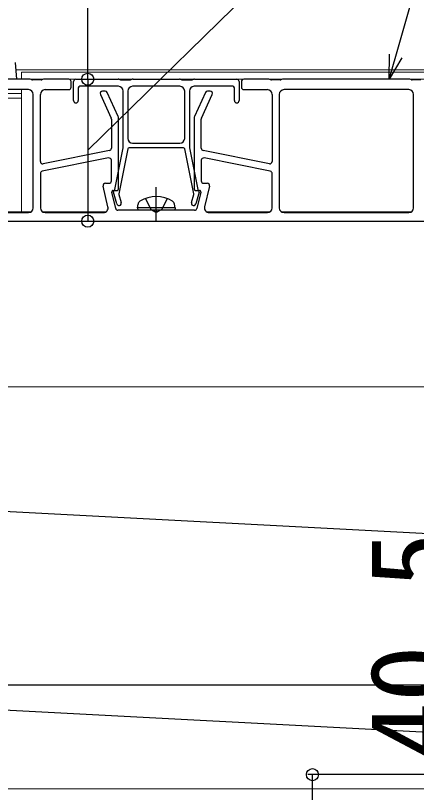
# Model space of a CAD drawing. Units: millimetres, scale not verified. Extents: x -1050 to 1050, y -1570 to 1561.
# Drawn here: x -272.3 to -187.5, y 446.2 to 610.5 of the extents above; entities that cross this region are included whole.
import ezdxf
from ezdxf.enums import TextEntityAlignment as Align

# ---------------------------------------------------------------- set-up
doc = ezdxf.new("R2010")
doc.units = ezdxf.units.MM
doc.header["$LTSCALE"] = 8
doc.layers.add('0-4_YKK_12', color=2, linetype='Continuous', lineweight=18)
doc.layers.add('0-5_YKK_13', color=4, linetype='Continuous')
doc.layers.add('0-6_YKK_D', color=6, linetype='Continuous')
doc.styles.add('ＭＳ ゴシック', font='')
doc.styles.get('ＭＳ ゴシック').set_extended_font_data('MS Gothic')

msp = doc.modelspace()

# ---------------------------------------------------------------- linework, layer by layer
at = {"layer": '0-4_YKK_12'}
for p, q in [((-272.214, 599.001), (68.617, 599.001)), ((69.047, 598.501), (-271, 598.501)), ((-271, 596.999), (-271, 598.501)), ((73, 597.001), (-271, 597.001)), ((-271, 568.799), (-271, 594.799)), ((-296.9, 593.001), (-271, 593.001)), ((-296.88, 594.001), (-271, 594.001)), ((105.5, 567.001), (-363, 567.001)), ((105.5, 532.001), (-363, 532.001)), ((-415.03, 447.001), (-26.3, 447.001))]:
    msp.add_line(p, q, dxfattribs=at)
at = {"layer": '0-5_YKK_13'}
for p, q in [((-269.323, 596.999), (-295.927, 596.999)), ((-272.092, 596.999), (-272.092, 597.001)), ((-268.82, 596.87), (-269.18, 596.978)), ((-266.823, 596.849), (-268.677, 596.849)), ((-266.32, 596.978), (-266.68, 596.87)), ((-261, 596.999), (-266.177, 596.999)), ((-260.5, 595.299), (-260.5, 596.499)), ((-260, 592.499), (-260, 596.499)), ((-259.5, 596.999), (-250.573, 596.999)), ((-250.43, 596.978), (-250.07, 596.87)), ((-249.927, 596.849), (-248.073, 596.849)), ((-247.93, 596.87), (-247.57, 596.978)), ((-247.427, 596.999), (-237.573, 596.999)), ((-237.43, 596.978), (-237.07, 596.87)), ((-236.927, 596.849), (-235.073, 596.849)), ((-234.93, 596.87), (-234.57, 596.978)), ((-234.427, 596.999), (-225.5, 596.999)), ((-225, 596.499), (-225, 592.499)), ((-224.5, 596.499), (-224.5, 595.299)), ((-218.823, 596.999), (-224, 596.999)), ((-218.32, 596.87), (-218.68, 596.978)), ((-216.323, 596.849), (-218.177, 596.849)), ((-215.82, 596.978), (-216.18, 596.87)), ((-189.073, 596.999), (-215.677, 596.999)), ((-188.57, 596.87), (-188.93, 596.978)), ((-186.573, 596.849), (-188.427, 596.849)), ((-269.5, 594.799), (-295.9, 594.799)), ((-266, 594.799), (-261, 594.799)), ((-259, 595.199), (-259, 592.499)), ((-250.5, 595.499), (-258.7, 595.499)), ((-253.322, 594.499), (-253.871, 594.499)), ((-249.5, 582.529), (-249.5, 594.499)), ((-248.5, 594.499), (-248.5, 584.499)), ((-236.5, 584.499), (-236.5, 594.499)), ((-235.5, 594.499), (-235.5, 582.529)), ((-226.3, 595.499), (-234.5, 595.499)), ((-231.129, 594.499), (-231.678, 594.499)), ((-226, 592.499), (-226, 595.199)), ((-224, 594.799), (-219, 594.799)), ((-189.1, 594.799), (-215.5, 594.799)), ((-268.5, 569.799), (-268.5, 593.799)), ((-267, 579.609), (-267, 593.799)), ((-254.326, 593.792), (-252.045, 588.773)), ((-250.545, 589.098), (-252.867, 594.206)), ((-232.133, 594.206), (-234.455, 589.087)), ((-232.955, 588.763), (-230.673, 593.793)), ((-218, 593.799), (-218, 579.609)), ((-216.5, 593.799), (-216.5, 569.799)), ((-188.1, 569.799), (-188.1, 593.799)), ((-252, 588.566), (-252, 582.409)), ((-250.5, 573.799), (-250.5, 588.891)), ((-234.5, 588.88), (-234.5, 573.799)), ((-233, 582.409), (-233, 588.556)), ((-247.5, 583.499), (-237.5, 583.499)), ((-252.402, 581.919), (-266.402, 579.119)), ((-251.263, 573.682), (-249.506, 582.47)), ((-248.528, 582.258), (-250.421, 572.797)), ((-236.766, 582.499), (-248.234, 582.499)), ((-234.579, 572.797), (-236.472, 582.258)), ((-235.494, 582.47), (-233.737, 573.682)), ((-218.598, 579.119), (-232.598, 581.919)), ((-252.598, 580.35), (-266.598, 577.55)), ((-252, 575.499), (-252, 579.86)), ((-233, 579.86), (-233, 575.499)), ((-218.402, 577.55), (-232.402, 580.35)), ((-267, 577.06), (-267, 569.799)), ((-218, 569.799), (-218, 577.06)), ((-253.266, 574.999), (-252.5, 574.999)), ((-232.5, 574.999), (-231.734, 574.999)), ((-252.716, 570.031), (-253.752, 574.384)), ((-251.62, 573.499), (-250.8, 573.499)), ((-242.5, 566.853), (-242.5, 574.199)), ((-234.2, 573.499), (-233.38, 573.499)), ((-231.248, 574.384), (-232.284, 570.031)), ((-251.092, 569.684), (-251.912, 573.13)), ((-250.88, 570.661), (-251.586, 573.11)), ((-250.415, 572.656), (-249.92, 570.938)), ((-235.08, 570.938), (-234.585, 572.656)), ((-233.414, 573.11), (-234.12, 570.661)), ((-233.088, 573.13), (-233.909, 569.684)), ((-246.5, 569.799), (-246.359, 570.602)), ((-238.5, 569.799), (-238.642, 570.602)), ((-296.502, 569.001), (-268.898, 569.001)), ((-295.9, 568.799), (-269.5, 568.799)), ((-266.602, 569.001), (-253.087, 569.001)), ((-266, 568.799), (-253.689, 568.799)), ((-243.02, 569.299), (-250.605, 569.299)), ((-238.5, 569.799), (-246.5, 569.799)), ((-246.5, 569.799), (-246.412, 569.299)), ((-238.588, 569.299), (-246.412, 569.299)), ((-242.777, 569.001), (-242.223, 569.001)), ((-234.395, 569.299), (-241.98, 569.299)), ((-238.5, 569.799), (-238.588, 569.299)), ((-231.913, 569.001), (-218.398, 569.001)), ((-231.311, 568.799), (-219, 568.799)), ((-216.102, 569.001), (-188.498, 569.001)), ((-215.5, 568.799), (-189.1, 568.799)), ((-327.5, 566.999), (-131, 566.999)), ((-290.182, 506.485), (-20.558, 492.354)), ((-377, 469.001), (-85.5, 469.001)), ((-22.756, 450.412), (-293.845, 464.619))]:
    msp.add_line(p, q, dxfattribs=at)
for points in [[(-272.31, 600.562), (-272.092, 597.001), (-272.591, 597.001)], [(-237.5, 595.499), (-242.5, 595.499), (-247.5, 595.499)], [(-244.8, 571.779), (-243.645, 569.462), (-242.5, 568.853)], [(-240.2, 571.779), (-241.355, 569.462), (-242.5, 568.853)]]:
    msp.add_lwpolyline(points, dxfattribs=at)
for centre, radius, start, end in [((-269.323, 596.499), 0.5, 73.30076, 90), ((-268.677, 597.349), 0.5, 253.30076, 270), ((-266.823, 597.349), 0.5, 270, 286.69924), ((-266.177, 596.499), 0.5, 90, 106.69924), ((-261, 596.499), 0.5, 0, 90), ((-259.5, 596.499), 0.5, 90, 180), ((-250.573, 596.499), 0.5, 73.30076, 90), ((-249.927, 597.349), 0.5, 253.30076, 270), ((-248.073, 597.349), 0.5, 270, 286.69924), ((-247.427, 596.499), 0.5, 90, 106.69924), ((-237.573, 596.499), 0.5, 73.30076, 90), ((-236.927, 597.349), 0.5, 253.30076, 270), ((-235.073, 597.349), 0.5, 270, 286.69924), ((-234.427, 596.499), 0.5, 90, 106.69924), ((-225.5, 596.499), 0.5, 0, 90), ((-224, 596.499), 0.5, 90, 180), ((-218.823, 596.499), 0.5, 73.30076, 90), ((-218.177, 597.349), 0.5, 253.30076, 270), ((-216.323, 597.349), 0.5, 270, 286.69924), ((-215.677, 596.499), 0.5, 90, 106.69924), ((-189.073, 596.499), 0.5, 73.30076, 90), ((-188.427, 597.349), 0.5, 253.30076, 270), ((-269.5, 593.799), 1, 360, 90), ((-266, 593.799), 1, 90, 180), ((-261, 595.299), 0.5, 270, 0), ((-258.7, 595.199), 0.3, 90, 180), ((-253.871, 593.999), 0.5, 90, 204.44395), ((-253.322, 593.999), 0.5, 24.44395, 90), ((-250.5, 594.499), 1, 0, 90), ((-247.5, 594.499), 1, 90, 180), ((-237.5, 594.499), 1, 0, 90), ((-234.5, 594.499), 1, 90, 180), ((-231.678, 593.999), 0.5, 90, 155.5983), ((-231.129, 593.999), 0.5, 335.5983, 90), ((-226.3, 595.199), 0.3, 360, 90), ((-224, 595.299), 0.5, 180, 270), ((-219, 593.799), 1, 0, 90), ((-215.5, 593.799), 1, 90, 180), ((-189.1, 593.799), 1, 0, 90), ((-259.5, 592.499), 0.5, 180, 270), ((-259.5, 592.499), 0.5, 270, 0), ((-225.5, 592.499), 0.5, 180, 270), ((-225.5, 592.499), 0.5, 270, 0), ((-252.5, 588.566), 0.5, 360, 24.44395), ((-251, 588.891), 0.5, 0, 24.44395), ((-234, 588.88), 0.5, 155.5983, 180), ((-232.5, 588.556), 0.5, 155.5983, 180), ((-247.5, 584.499), 1, 180, 270), ((-237.5, 584.499), 1, 270, 360), ((-252.5, 582.409), 0.5, 281.30993, 0), ((-249.8, 582.529), 0.3, 348.69007, 0), ((-248.234, 582.199), 0.3, 90, 168.69007), ((-236.766, 582.199), 0.3, 11.30993, 90), ((-235.2, 582.529), 0.3, 180, 191.30993), ((-232.5, 582.409), 0.5, 180, 258.69007), ((-252.5, 579.86), 0.5, 0, 101.30993), ((-232.5, 579.86), 0.5, 78.69007, 180), ((-266.5, 579.609), 0.5, 180, 281.30993), ((-218.5, 579.609), 0.5, 258.69007, 0), ((-266.5, 577.06), 0.5, 101.30993, 180), ((-218.5, 577.06), 0.5, 0, 78.69007), ((-253.266, 574.499), 0.5, 90, 193.3925), ((-252.5, 575.499), 0.5, 270, 0), ((-232.5, 575.499), 0.5, 180, 270), ((-231.734, 574.499), 0.5, 346.6075, 90), ((-251.62, 573.199), 0.3, 90, 193.3925), ((-251.3, 573.199), 0.3, 114.827, 197.33887), ((-251.558, 573.741), 0.3, 296.01796, 348.69007), ((-250.8, 573.799), 0.3, 270, 0), ((-234.2, 573.799), 0.3, 180, 270), ((-233.442, 573.741), 0.3, 191.30993, 243.98204), ((-233.7, 573.199), 0.3, 342.66113, 65.173), ((-233.38, 573.199), 0.3, 346.6075, 90), ((-250.126, 572.739), 0.3, 168.69007, 196.079), ((-242.5, 565.699), 6.5, 57.94412, 122.05588), ((-234.874, 572.739), 0.3, 343.921, 11.30993), ((-253.689, 569.799), 1, 270, 13.3925), ((-250.4, 570.799), 0.5, 196.079, 16.079), ((-245.472, 570.446), 0.9, 122.05588, 170), ((-239.528, 570.446), 0.9, 10, 57.94412), ((-234.6, 570.799), 0.5, 163.921, 343.921), ((-231.311, 569.799), 1, 166.6075, 270), ((-269.5, 569.799), 1, 270, 360), ((-266, 569.799), 1, 180, 270), ((-250.605, 569.799), 0.5, 193.3925, 270), ((-243.02, 568.999), 0.3, 30, 90), ((-242.5, 569.299), 0.3, 210, 330), ((-241.98, 568.999), 0.3, 90, 150), ((-234.395, 569.799), 0.5, 270, 346.6075), ((-219, 569.799), 1, 270, 0), ((-215.5, 569.799), 1, 180, 270), ((-189.1, 569.799), 1, 270, 0)]:
    msp.add_arc(centre, radius, start, end, dxfattribs=at)
at = {"layer": '0-6_YKK_D'}
for p, q in [((-257, 596.999), (-257, 566.999)), ((-41.75, 450.001), (-210.5, 450.001)), ((-209.5, 397.001), (-209.5, 450.001))]:
    msp.add_line(p, q, dxfattribs=at)
for points in [[(-257, 581.999), (-217, 621.1), (-217, 663.009)], [(-257, 596.999), (-257, 611.999), (-257, 661.654)], [(-193.298, 596.999), (-191.892, 601.902), (-177.613, 651.699), (-176.093, 656.999), (-39.539, 656.999)], [(-190.578, 601.525), (-193.298, 596.999), (-193.206, 602.278)]]:
    msp.add_lwpolyline(points, dxfattribs=at)
for centre in [(-257, 596.999), (-257, 596.999), (-257, 566.999), (-209.5, 450.001)]:
    msp.add_circle(centre, 1.275, dxfattribs=at)

# ---------------------------------------------------------------- texts
at = {"layer": '0-6_YKK_D', "style": 'ＭＳ ゴシック'}
msp.add_text('40.5', height=17.6, rotation=90, dxfattribs=at).set_placement((-174.5, 453.374), align=Align.BOTTOM_LEFT)

doc.saveas('drawing.dxf')
